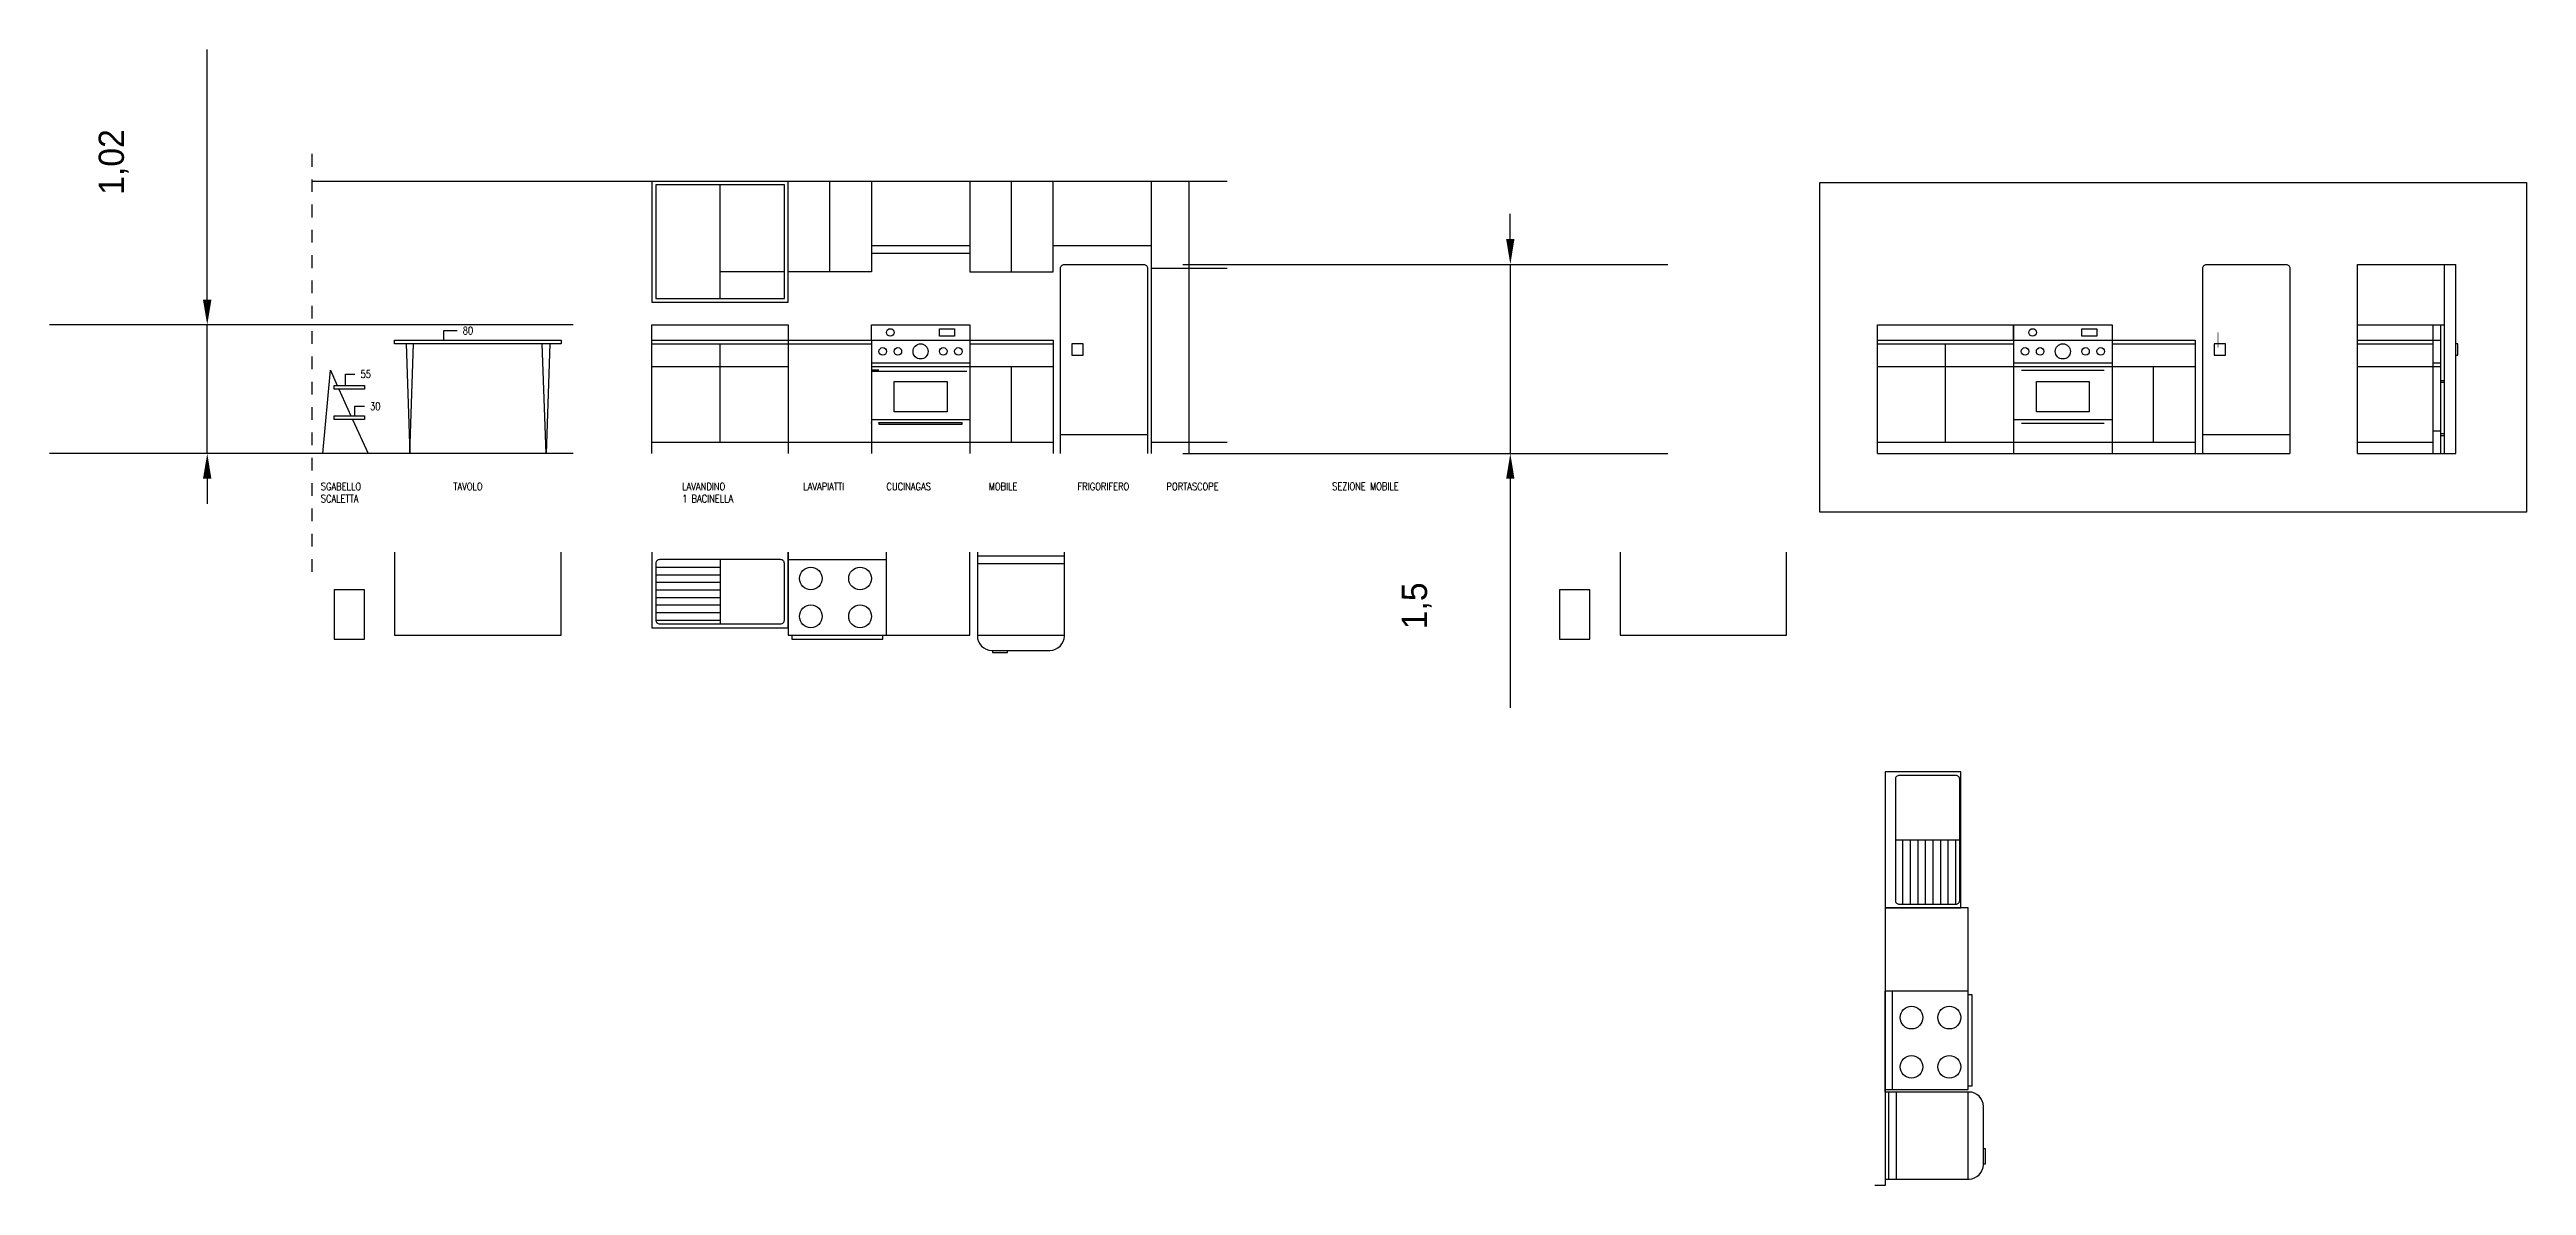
# Model space of a CAD drawing. Header units: millimetres. Extents: x 241.4 to 261.1, y 175.1 to 184.1.
import ezdxf
from ezdxf.enums import TextEntityAlignment as Align

# ---------------------------------------------------------------- set-up
doc = ezdxf.new("R2010")
doc.units = ezdxf.units.MM
doc.linetypes.add('TRATTOPUNTO', pattern=[25.4, 12.7, -6.35, 0, -6.35])
doc.layers.add('QUOTE', color=7, linetype='Continuous')
doc.layers.add('TESTO', color=7, linetype='Continuous')
doc.styles.add('1', font='ROMANS.shx', dxfattribs={"width": 0.8, "height": 0.1})
doc.dimstyles.new('ISO-25', dxfattribs={"dimtxt": 0.2, "dimasz": 0.2, "dimexe": 1.25, "dimexo": 0.625, "dimtad": 1, "dimtxsty": 'Standard', "dimcen": 0.2, "dimadec": 0, "dimazin": 0, "dimtfac": 1, "dimtmove": 0, "dimatfit": 3, "dimfxl": 1, "dimarcsym": 0})

# ---------------------------------------------------------------- blocks, each defined once
blk = doc.blocks.new('*D2')
at = {"color": 0, "lineweight": -2, "transparency": 16777216}
for p, q in [((242.665, 182.106), (242.665, 184.09)), ((245.566, 181.906), (241.415, 181.906)), ((242.665, 180.886), (242.665, 181.906)), ((245.566, 180.886), (241.415, 180.886)), ((242.665, 180.686), (242.665, 180.486))]:
    blk.add_line(p, q, dxfattribs=at)
at = {"color": 0, "transparency": 16777216}
for points in [[(242.631, 182.106), (242.698, 182.106), (242.665, 181.906)], [(242.631, 180.686), (242.698, 180.686), (242.665, 180.886)]]:
    blk.add_solid(points, dxfattribs=at)
at = {"layer": 'Defpoints', "color": 0, "transparency": 16777216}
for p in [(242.665, 181.906), (246.191, 181.906), (246.191, 180.886)]:
    blk.add_point(p, dxfattribs=at)
at = {"color": 0, "transparency": 16777216, "insert": (241.923, 183.198), "char_height": 0.2, "attachment_point": 5, "rotation": 90}
blk.add_mtext('1,02', dxfattribs=at)
blk = doc.blocks.new('*D3')
at = {"color": 0, "lineweight": -2, "transparency": 16777216}
for p, q in [((252.997, 182.586), (252.997, 182.786)), ((250.401, 182.386), (254.247, 182.386)), ((252.997, 182.386), (252.997, 180.886)), ((250.401, 180.886), (254.247, 180.886)), ((252.997, 180.686), (252.997, 178.87))]:
    blk.add_line(p, q, dxfattribs=at)
at = {"color": 0, "transparency": 16777216}
for points in [[(252.964, 182.586), (253.03, 182.586), (252.997, 182.386)], [(252.964, 180.686), (253.03, 180.686), (252.997, 180.886)]]:
    blk.add_solid(points, dxfattribs=at)
at = {"layer": 'Defpoints', "color": 0, "transparency": 16777216}
for p in [(249.776, 182.386), (249.776, 180.886), (252.997, 180.886)]:
    blk.add_point(p, dxfattribs=at)
at = {"color": 0, "transparency": 16777216, "insert": (252.255, 179.678), "char_height": 0.2, "attachment_point": 5, "rotation": 90}
blk.add_mtext('1,5', dxfattribs=at)

msp = doc.modelspace()

# ---------------------------------------------------------------- linework, layer by layer
at = {"linetype": 'TRATTOPUNTO', "ltscale": 0.008}
msp.add_line((243.495, 183.262), (243.495, 179.899), dxfattribs=at)
at = {"color": 0}
for p, q in [((259.714, 180.886), (259.714, 182.386)), ((259.714, 182.386), (260.494, 182.386)), ((260.494, 180.886), (260.494, 182.386)), ((259.714, 180.886), (259.714, 181.906)), ((259.714, 180.886), (259.714, 181.906)), ((259.714, 181.906), (260.314, 181.906)), ((260.314, 180.886), (260.314, 181.906)), ((260.314, 180.886), (260.314, 181.906)), ((260.314, 181.906), (260.404, 181.906)), ((260.404, 180.886), (260.404, 181.906)), ((260.511, 181.756), (260.494, 181.756)), ((260.494, 180.886), (260.494, 181.666)), ((260.494, 181.666), (260.511, 181.666)), ((260.511, 181.666), (260.511, 181.756)), ((259.714, 180.886), (260.494, 180.886))]:
    msp.add_line(p, q, dxfattribs=at)
for p, q in [((260.404, 181.906), (260.404, 182.386)), ((260.374, 180.886), (260.374, 181.906)), ((260.314, 181.786), (260.374, 181.786)), ((247.991, 181.546), (247.931, 181.546)), ((247.931, 181.546), (247.931, 181.54)), ((247.931, 181.54), (248.689, 181.54)), ((260.314, 181.606), (260.374, 181.606)), ((260.314, 181.576), (260.374, 181.576)), ((260.404, 181.462), (260.374, 181.462)), ((260.404, 181.45), (260.374, 181.45)), ((247.931, 181.126), (247.931, 181.132)), ((247.991, 181.132), (248.001, 181.132)), ((247.991, 181.126), (247.991, 181.132)), ((247.991, 181.132), (248.651, 181.132)), ((247.991, 181.132), (247.991, 181.12)), ((247.991, 181.12), (248.001, 181.12)), ((247.991, 181.12), (248.651, 181.12)), ((248.651, 181.12), (248.651, 181.132)), ((255.908, 180.886), (259.178, 180.886)), ((260.314, 180.886), (260.314, 181.066)), ((260.314, 181.066), (260.374, 181.066)), ((260.404, 181.042), (260.374, 181.042)), ((260.374, 180.886), (260.374, 181.03)), ((260.374, 181.03), (260.404, 181.03)), ((260.404, 181.03), (260.404, 181.042)), ((255.968, 178.363), (255.968, 175.082)), ((255.968, 175.843), (255.968, 176.623)), ((255.968, 175.823), (255.968, 175.843)), ((255.968, 175.823), (255.968, 175.133)), ((255.968, 175.082), (255.887, 175.082))]:
    msp.add_line(p, q)
at = {"color": 3}
for points in [[(243.495, 183.046), (250.751, 183.046)], [(246.191, 183.046), (246.191, 182.086), (247.271, 182.086), (247.271, 183.046)], [(247.931, 183.046), (247.931, 182.326), (247.271, 182.326)], [(247.601, 182.326), (247.601, 183.046)], [(248.711, 183.046), (248.711, 182.326), (249.371, 182.326), (249.371, 183.046)], [(249.041, 182.326), (249.041, 183.046)], [(246.731, 182.116), (246.731, 183.016)], [(247.931, 182.536), (248.711, 182.536)], [(247.931, 182.476), (248.711, 182.476)], [(249.371, 182.536), (250.151, 182.536)], [(247.241, 182.326), (246.731, 182.326)]]:
    msp.add_lwpolyline(points, dxfattribs=at)
for points in [[(250.151, 180.886), (250.151, 183.046)], [(250.451, 180.886), (250.451, 183.046)], [(250.151, 182.356), (250.751, 182.356)], [(246.191, 180.886), (246.191, 181.906), (247.271, 181.906), (247.271, 180.886)], [(247.931, 181.786), (247.931, 181.906), (248.711, 181.906), (248.711, 181.786)], [(259.714, 180.886), (259.714, 181.906), (260.314, 181.906)], [(244.241, 181.756), (244.271, 180.886), (244.301, 181.756)], [(245.381, 181.756), (245.351, 180.886), (245.321, 181.756)], [(246.191, 181.786), (247.271, 181.786)], [(246.191, 181.756), (247.271, 181.756)], [(246.731, 180.976), (246.731, 181.756)], [(247.271, 181.786), (247.931, 181.786), (247.931, 180.886)], [(247.271, 181.756), (247.931, 181.756)], [(247.931, 181.786), (248.711, 181.786), (248.711, 180.886)], [(248.711, 181.786), (249.371, 181.786), (249.371, 180.886)], [(248.711, 181.756), (249.371, 181.756)], [(259.714, 181.786), (260.314, 181.786)], [(259.714, 181.756), (260.314, 181.756)], [(243.581, 180.886), (243.641, 181.546), (243.695, 181.426)], [(246.191, 181.576), (247.271, 181.576)], [(247.931, 181.606), (248.711, 181.606)], [(247.931, 181.576), (248.711, 181.576)], [(248.711, 181.576), (249.371, 181.576)], [(249.041, 180.976), (249.041, 181.576)], [(259.714, 181.576), (260.314, 181.576)], [(243.709, 181.396), (243.804, 181.186)], [(243.818, 181.156), (243.941, 180.886)], [(247.931, 181.156), (248.711, 181.156)], [(246.191, 180.976), (247.271, 180.976)], [(247.271, 180.976), (247.931, 180.976)], [(247.931, 180.976), (248.711, 180.976)], [(248.711, 180.976), (249.371, 180.976)], [(249.431, 181.036), (250.121, 181.036)], [(250.151, 180.976), (250.751, 180.976)], [(259.714, 180.976), (260.314, 180.976)], [(248.051, 179.445), (248.711, 179.445), (248.711, 180.105)]]:
    msp.add_lwpolyline(points)
msp.add_lwpolyline([(246.221, 183.016), (246.221, 182.116), (247.241, 182.116), (247.241, 183.016)], close=True, dxfattribs=at)
at = {"color": 217, "true_color": 0x93278f}
msp.add_lwpolyline([(255.452, 183.034), (261.054, 183.034), (261.054, 180.422), (255.452, 180.422)], close=True, dxfattribs=at)
msp.add_lwpolyline([(249.431, 180.886), (249.431, 182.356, -0.414214), (249.461, 182.386), (250.091, 182.386, -0.414214), (250.121, 182.356), (250.121, 180.886)], format="xyb")
at = {"color": 0}
for points in [[(258.488, 180.886), (258.488, 182.356, -0.414214), (258.518, 182.386), (259.148, 182.386, -0.414214), (259.178, 182.356), (259.178, 180.886)], [(256.628, 175.133), (256.634, 175.133, 0.414214), (256.748, 175.247), (256.748, 175.709, 0.414214), (256.634, 175.823), (256.628, 175.823)]]:
    msp.add_lwpolyline(points, format="xyb", dxfattribs=at)
for points in [[(248.471, 181.876), (248.591, 181.876), (248.591, 181.816), (248.471, 181.816)], [(244.151, 181.786), (245.471, 181.786), (245.471, 181.756), (244.151, 181.756)], [(249.521, 181.756), (249.521, 181.666), (249.611, 181.666), (249.611, 181.756)], [(243.671, 181.426), (243.911, 181.426), (243.911, 181.396), (243.671, 181.396)], [(248.111, 181.456), (248.531, 181.456), (248.531, 181.216), (248.111, 181.216)], [(243.671, 181.186), (243.911, 181.186), (243.911, 181.156), (243.671, 181.156)]]:
    msp.add_lwpolyline(points, close=True)
for points in [[(255.908, 180.886), (255.908, 181.906), (256.988, 181.906), (256.988, 180.886)], [(256.988, 181.786), (256.988, 181.906), (257.768, 181.906), (257.768, 181.786)], [(255.908, 181.786), (256.988, 181.786)], [(255.908, 181.756), (256.988, 181.756)], [(256.448, 180.976), (256.448, 181.756)], [(256.988, 181.786), (257.768, 181.786), (257.768, 180.886)], [(257.768, 181.786), (258.428, 181.786), (258.428, 180.886)], [(257.768, 181.756), (258.428, 181.756)], [(255.908, 181.576), (256.988, 181.576)], [(256.988, 181.606), (257.768, 181.606)], [(256.988, 181.576), (257.768, 181.576)], [(257.768, 181.576), (258.428, 181.576)], [(258.098, 180.976), (258.098, 181.576)], [(256.988, 181.156), (257.768, 181.156)], [(255.908, 180.976), (256.988, 180.976)], [(256.988, 180.976), (257.768, 180.976)], [(257.768, 180.976), (258.428, 180.976)], [(258.488, 181.036), (259.178, 181.036)], [(253.868, 180.105), (253.868, 179.445), (255.188, 179.445), (255.188, 180.105)], [(255.968, 177.283), (256.568, 177.283), (256.568, 178.363), (255.968, 178.363)], [(256.05, 177.823), (256.56, 177.823)], [(256.11, 177.313), (256.11, 177.823)], [(256.17, 177.313), (256.17, 177.823)], [(256.23, 177.313), (256.23, 177.823)], [(256.29, 177.313), (256.29, 177.823)], [(256.35, 177.313), (256.35, 177.823)], [(256.41, 177.313), (256.41, 177.823)], [(256.47, 177.313), (256.47, 177.823)], [(256.53, 177.313), (256.53, 177.823)], [(256.628, 176.623), (256.628, 177.283), (255.968, 177.283)], [(255.968, 175.843), (256.628, 175.843), (256.628, 176.623), (255.968, 176.623)], [(256.028, 175.843), (256.028, 176.623)], [(256.628, 175.873), (256.658, 175.873), (256.658, 176.593), (256.628, 176.593)], [(255.968, 175.133), (256.628, 175.133), (256.628, 175.823), (255.968, 175.823)], [(255.998, 175.133), (255.998, 175.823)], [(256.058, 175.133), (256.058, 175.823)], [(256.748, 175.253), (256.765, 175.253), (256.765, 175.373), (256.748, 175.373)]]:
    msp.add_lwpolyline(points, dxfattribs=at)
for points in [[(257.528, 181.876), (257.648, 181.876), (257.648, 181.816), (257.528, 181.816)], [(258.578, 181.756), (258.578, 181.666), (258.668, 181.666), (258.668, 181.756)], [(257.168, 181.456), (257.588, 181.456), (257.588, 181.216), (257.168, 181.216)], [(253.388, 179.805), (253.388, 179.415), (253.628, 179.415), (253.628, 179.805)]]:
    msp.add_lwpolyline(points, close=True, dxfattribs=at)
for points, const_width in [([(258.608, 181.726), (258.608, 181.846)], 0.006), ([(257.048, 181.546), (257.708, 181.546)], 0.012), ([(257.048, 181.126), (257.708, 181.126)], 0.012)]:
    msp.add_lwpolyline(points, dxfattribs=dict(at, const_width=const_width))
at = {"color": 242, "true_color": 0xcd2027}
msp.add_lwpolyline([(244.151, 180.105), (244.151, 179.445), (245.471, 179.445), (245.471, 180.105)], dxfattribs=at)
at = {"color": 152, "true_color": 0x2776bb}
for points in [[(246.191, 180.105), (246.191, 179.505), (247.271, 179.505), (247.271, 180.105)], [(246.221, 179.985), (246.731, 179.985)], [(246.221, 179.925), (246.731, 179.925)], [(246.731, 180.045), (246.731, 179.535)], [(246.221, 179.865), (246.731, 179.865)], [(246.221, 179.805), (246.731, 179.805)], [(246.221, 179.745), (246.731, 179.745)], [(246.221, 179.685), (246.731, 179.685)], [(246.221, 179.625), (246.731, 179.625)], [(246.221, 179.565), (246.731, 179.565)]]:
    msp.add_lwpolyline(points, dxfattribs=at)
at = {"color": 2, "true_color": 0xf1eb1f}
for points in [[(247.271, 180.105), (247.271, 179.445), (248.051, 179.445), (248.051, 180.105)], [(247.271, 180.045), (248.051, 180.045)], [(247.301, 179.445), (247.301, 179.415), (248.021, 179.415), (248.021, 179.445)]]:
    msp.add_lwpolyline(points, dxfattribs=at)
at = {"color": 85, "true_color": 0x58ba48}
for points in [[(248.771, 180.105), (248.771, 179.445), (249.461, 179.445), (249.461, 180.105)], [(248.771, 180.075), (249.461, 180.075)], [(248.771, 180.015), (249.461, 180.015)], [(248.891, 179.325), (248.891, 179.308), (249.011, 179.308), (249.011, 179.325)]]:
    msp.add_lwpolyline(points, dxfattribs=at)
at = {"color": 152, "true_color": 0x2776bb}
msp.add_lwpolyline([(246.221, 180.015), (246.221, 179.565, 0.414214), (246.251, 179.535), (247.211, 179.535, 0.414214), (247.241, 179.565), (247.241, 180.015, 0.414214), (247.211, 180.045), (246.251, 180.045, 0.414214)], format="xyb", close=True, dxfattribs=at)
at = {"color": 242, "true_color": 0xcd2027}
msp.add_lwpolyline([(243.671, 179.805), (243.671, 179.415), (243.911, 179.415), (243.911, 179.805)], close=True, dxfattribs=at)
at = {"color": 85, "true_color": 0x58ba48}
msp.add_lwpolyline([(248.771, 179.445), (248.771, 179.439, 0.414214), (248.885, 179.325), (249.347, 179.325, 0.414214), (249.461, 179.439), (249.461, 179.445)], format="xyb", dxfattribs=at)
at = {"color": 0}
msp.add_lwpolyline([(256.08, 177.313), (256.53, 177.313, 0.414214), (256.56, 177.343), (256.56, 178.303, 0.414214), (256.53, 178.333), (256.08, 178.333, 0.414214), (256.05, 178.303), (256.05, 177.343, 0.414214)], format="xyb", close=True, dxfattribs=at)
for centre, radius in [((248.081, 181.846), 0.03), ((248.021, 181.696), 0.03), ((248.141, 181.696), 0.03), ((248.321, 181.696), 0.06), ((248.501, 181.696), 0.03), ((248.621, 181.696), 0.03)]:
    msp.add_circle(centre, radius)
for centre, radius in [((257.138, 181.846), 0.03), ((257.078, 181.696), 0.03), ((257.198, 181.696), 0.03), ((257.378, 181.696), 0.06), ((257.558, 181.696), 0.03), ((257.678, 181.696), 0.03), ((256.178, 176.413), 0.09), ((256.478, 176.413), 0.09), ((256.178, 176.023), 0.09), ((256.478, 176.023), 0.09)]:
    msp.add_circle(centre, radius, dxfattribs=at)
at = {"color": 2, "true_color": 0xf1eb1f}
for centre in [(247.451, 179.895), (247.841, 179.895), (247.451, 179.595), (247.841, 179.595)]:
    msp.add_circle(centre, 0.09, dxfattribs=at)
at = {"layer": 'QUOTE', "color": 7}
for p, q in [((244.541, 181.786), (244.541, 181.861)), ((244.541, 181.861), (244.646, 181.861)), ((243.761, 181.426), (243.761, 181.516)), ((243.761, 181.516), (243.836, 181.516)), ((243.836, 181.186), (243.836, 181.261)), ((243.836, 181.261), (243.911, 181.261))]:
    msp.add_line(p, q, dxfattribs=at)

# ---------------------------------------------------------------- texts
at = {"layer": 'QUOTE', "style": '1', "width": 0.8}
for s, p in [('80', (244.691, 181.861)), ('55', (243.881, 181.516)), ('30', (243.956, 181.261))]:
    msp.add_text(s, height=0.06, dxfattribs=at).set_placement(p, align=Align.MIDDLE_LEFT)
at = {"layer": 'TESTO', "style": '1', "width": 0.8}
for s, p in [('SGABELLO', (243.566, 180.595)), ('SCALETTA', (243.566, 180.498)), ('TAVOLO', (244.616, 180.595)), ('LAVANDINO', (246.431, 180.595)), ('1 BACINELLA', (246.431, 180.498)), ('LAVAPIATTI', (247.391, 180.595)), ('CUCINAGAS', (248.051, 180.595)), ('MOBILE', (248.861, 180.595)), ('FRIGORIFERO', (249.566, 180.595)), ('PORTASCOPE', (250.271, 180.595)), ('SEZIONE MOBILE', (251.584, 180.596))]:
    msp.add_text(s, height=0.06, dxfattribs=at).set_placement(p)

# ---------------------------------------------------------------- dimensions: what is measured, and where the dimension line sits
for base, p1, p2, picture, middle in [((242.665, 181.906), (246.191, 180.886), (246.191, 181.906), '*D2', (241.923, 183.198)), ((252.997, 180.886), (249.776, 182.386), (249.776, 180.886), '*D3', (252.255, 179.678))]:
    dim = msp.add_linear_dim(base=base, p1=p1, p2=p2, angle=90, dimstyle='ISO-25')
    dim.commit()
    dim.dimension.update_dxf_attribs({"geometry": picture, "text_midpoint": middle})

doc.saveas('drawing.dxf')
